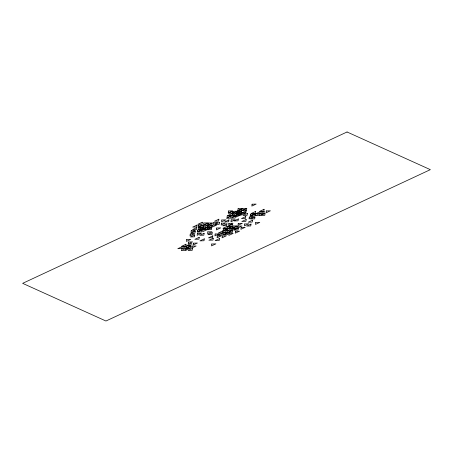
<?xml version="1.0" encoding="UTF-8"?>
<svg xmlns="http://www.w3.org/2000/svg" width="453" height="453" viewBox="0 0 453 453"><rect width="100%" height="100%" fill="white"/><g stroke="black" fill="none" stroke-linecap="round" stroke-linejoin="round"><path stroke-width="0.68" d="M181.642 250.447L182.117 246.681L186.217 246.54L185.736 250.311L181.642 250.447L185.979 248.425L177.78 248.703L182.117 246.681M203.516 225.475L203.04 229.246L211.715 225.198L203.516 225.475L207.853 223.454L207.378 227.225M223.272 232.582L223.516 230.696L227.853 228.674L231.947 228.533L231.71 230.418L227.372 232.446L223.272 232.582L231.947 228.533M227.372 232.446L228.046 226.715L232.146 226.574L227.808 228.601M232.378 215.22L232.621 213.335L236.959 211.313L236.279 216.998L240.617 214.977L232.378 215.22L236.715 213.199M255.526 215.605L255.764 213.72L260.101 211.693L264.195 211.557L263.957 213.442L259.62 215.464L255.526 215.605L264.195 211.557M259.62 215.464L260.101 211.693M236.477 215.079L240.815 213.057L232.621 213.335M181.88 248.561L186.217 246.54M255.764 213.72L263.957 213.442M223.516 230.696L231.71 230.418M185.985 244.235L185.747 246.121L181.647 246.256L185.985 244.235M186.664 239.535L186.426 241.421L190.764 239.394L186.664 239.535M186.183 248.408L185.945 250.294L190.283 248.267L186.183 248.408M186.659 246.047L186.421 247.933L190.758 245.911L186.659 246.047M188.465 242.01L188.227 243.895L192.565 241.868L188.465 242.01M190.237 234.059L190 235.945L194.337 233.918L190.237 234.059M191.257 230.458L191.019 232.344L195.356 230.322L191.257 230.458M190.866 246.16L190.622 248.04L186.528 248.182L190.866 246.16M191.2 243.51L190.962 245.396L186.863 245.532L191.2 243.51M192.055 246.126L191.812 248.012L196.149 245.985L192.055 246.126M192.451 248.471L192.214 250.356L188.114 250.498L192.451 248.471M193.329 243.17L193.091 245.056L197.429 243.029L193.329 243.17M194.784 234.926L194.547 236.811L190.447 236.953L194.784 234.926M195.237 231.189L195 233.074L190.9 233.21L195.237 231.189M197.038 225.056L196.8 226.936L192.701 227.078L197.038 225.056M196.851 227.582L196.613 229.467L192.514 229.609L196.851 227.582M197.491 230.056L197.248 231.942L201.585 229.914L197.491 230.056M197.355 233.465L197.117 235.35L201.455 233.323L197.355 233.465M198.488 225.158L198.25 227.044L202.587 225.016L198.488 225.158M198.567 227.587L198.329 229.473L202.667 227.446L198.567 227.587M199.207 237.304L198.969 239.184L194.869 239.326L199.207 237.304M202.281 222.242L202.044 224.122L197.944 224.263L202.281 222.242M201.913 230.079L201.676 231.964L197.576 232.106L201.913 230.079M202.791 227.553L202.553 229.439L198.454 229.58L202.791 227.553M203.08 225.288L202.836 227.174L198.742 227.315L203.08 225.288M202.978 229.818L202.734 231.704L207.072 229.682L202.978 229.818M203.827 222.978L203.584 224.864L207.921 222.836L203.827 222.978M204.099 233.306L203.861 235.192L199.767 235.328L204.099 233.306M204.263 238.856L204.026 240.741L199.926 240.877L204.263 238.856M207.18 227.423L206.936 229.303L202.842 229.445L207.18 227.423M207.548 227.298L207.31 229.184L211.647 227.163L207.548 227.298M208.425 223.057L208.182 224.937L212.519 222.916L208.425 223.057M207.831 231.862L207.593 233.748L211.93 231.726L207.831 231.862M211.953 223.312L211.477 227.083L203.278 227.361L211.953 223.312M211.67 227.734L211.432 229.62L207.332 229.756L211.67 227.734M212.553 225.181L212.315 227.066L216.653 225.045L212.553 225.181M212.219 232.678L211.981 234.563L207.882 234.705L212.219 232.678M213.686 222.525L213.448 224.411L217.785 222.389L213.686 222.525M211.783 244.008L211.545 245.894L215.883 243.867L211.783 244.008M212.825 235.854L212.587 237.734L208.488 237.876L212.825 235.854M213.233 238.21L212.989 240.096L208.895 240.237L213.233 238.21M215.152 234.003L214.915 235.888L219.252 233.861L215.152 234.003M216.625 228.012L216.381 229.898L220.719 227.876L216.625 228.012M218.861 219.201L218.623 221.087L214.524 221.223L218.861 219.201M217.298 235.951L217.061 237.836L221.398 235.815L217.298 235.951M219.49 222.417L219.246 224.303L215.152 224.439L219.49 222.417M219.479 238.595L219.241 240.481L215.141 240.617L219.479 238.595M221.438 223.193L221.194 225.079L225.532 223.052L221.438 223.193M221.828 219.994L221.591 221.879L225.928 219.858L221.828 219.994M222.146 233.102L221.902 234.988L217.808 235.13L222.146 233.102M222.695 230.973L222.457 232.859L218.357 233.001L222.695 230.973M222.321 235.934L222.083 237.819L226.421 235.798L222.321 235.934M223.386 228.867L223.142 230.753L227.48 228.725L223.386 228.867M223.244 232.904L223.006 234.784L227.344 232.763L223.244 232.904M227.264 215.736L227.027 217.621L231.364 215.6L227.264 215.736M228.488 210.968L228.25 212.853L232.587 210.832L228.488 210.968M226.936 223.776L226.698 225.662L222.599 225.798L226.936 223.776M227.247 226.29L227.004 228.176L222.91 228.312L227.247 226.29M228.935 219.898L228.697 221.783L224.597 221.919L228.935 219.898M228.89 223.357L228.652 225.237L232.989 223.216L228.89 223.357M228.182 232.763L227.944 234.643L223.844 234.784L228.182 232.763M230.815 216.291L230.577 218.17L226.477 218.312L230.815 216.291M229.099 233.51L228.861 235.396L233.193 233.374L229.099 233.51M231.194 219.881L230.956 221.766L235.294 219.745L231.194 219.881M232.032 215.43L231.794 217.315L236.132 215.288L232.032 215.43M232.717 211.285L232.48 213.17L228.38 213.312L232.717 211.285M232.542 213.295L232.298 215.181L228.204 215.322L232.542 213.295M232.899 211.336L232.655 213.221L236.993 211.2L232.899 211.336M232.315 224.246L232.072 226.132L227.978 226.274L232.315 224.246M232.434 226.557L232.196 228.442L228.097 228.578L232.434 226.557M232.344 228.522L232.1 230.407L236.438 228.386L232.344 228.522M232.989 226.002L232.751 227.887L237.089 225.86L232.989 226.002M232.57 230.656L232.332 232.542L228.233 232.683L232.57 230.656M235.424 216.2L235.186 218.086L231.087 218.221L235.424 216.2M237.202 211.206L236.964 213.091L241.302 211.064L237.202 211.206M238.108 208.663L237.865 210.549L242.202 208.522L238.108 208.663M235.492 231.29L235.254 233.176L239.592 231.155L235.492 231.29M237.01 226.2L236.772 228.086L232.672 228.221L237.01 226.2M238.312 218.941L238.074 220.826L233.975 220.968L238.312 218.941M237.921 226.132L237.683 228.018L242.021 225.996L237.921 226.132M238.255 223.437L238.018 225.322L242.355 223.301L238.255 223.437M238.289 228.125L238.046 230.011L233.952 230.152L238.289 228.125M241.03 213.018L240.792 214.903L236.693 215.039L241.03 213.018M241.659 209.048L241.421 210.934L237.321 211.075L241.659 209.048M241.46 211.075L241.217 212.961L237.123 213.097L241.46 211.075M242.179 208.714L241.942 210.6L246.279 208.578L242.179 208.714M241.777 213.221L241.54 215.107L245.877 213.08L241.777 213.221M241.132 227.429L240.894 229.314L245.232 227.287L241.132 227.429M246.121 210.838L245.877 212.723L241.783 212.865L246.121 210.838M244.688 223.958L244.45 225.843L248.788 223.816L244.688 223.958M246.76 208.471L246.523 210.351L242.423 210.492L246.76 208.471M245.786 216.557L245.543 218.442L241.449 218.578L245.786 216.557M246.166 219.473L245.922 221.358L241.828 221.5L246.166 219.473M247.383 213.448L247.14 215.334L243.046 215.475L247.383 213.448M249.303 217.038L249.059 218.924L253.397 216.902L249.303 217.038M250.441 214.139L250.203 216.024L254.541 213.997L250.441 214.139M252.072 204.218L251.828 206.104L256.166 204.082L252.072 204.218M251.002 224.065L250.764 225.951L246.664 226.087L251.002 224.065M252.508 220.181L252.27 222.066L248.17 222.202L252.508 220.181M254.965 214.178L254.728 216.058L250.628 216.2L254.965 214.178M255.498 211.5L255.26 213.38L251.16 213.522L255.498 211.5M254.954 216.993L254.716 218.878L250.617 219.02L254.954 216.993M264.082 209.263L263.844 211.149L259.745 211.291L264.082 209.263M265.039 213.471L264.801 215.356L260.702 215.492L265.039 213.471M266.302 210.934L266.064 212.819L270.401 210.798L266.302 210.934M255.69 222.536L255.447 224.422L259.784 222.395L255.69 222.536M347.049 131.976L22.65 283.346L105.951 321.024L430.35 169.654L347.049 131.976"/></g></svg>
